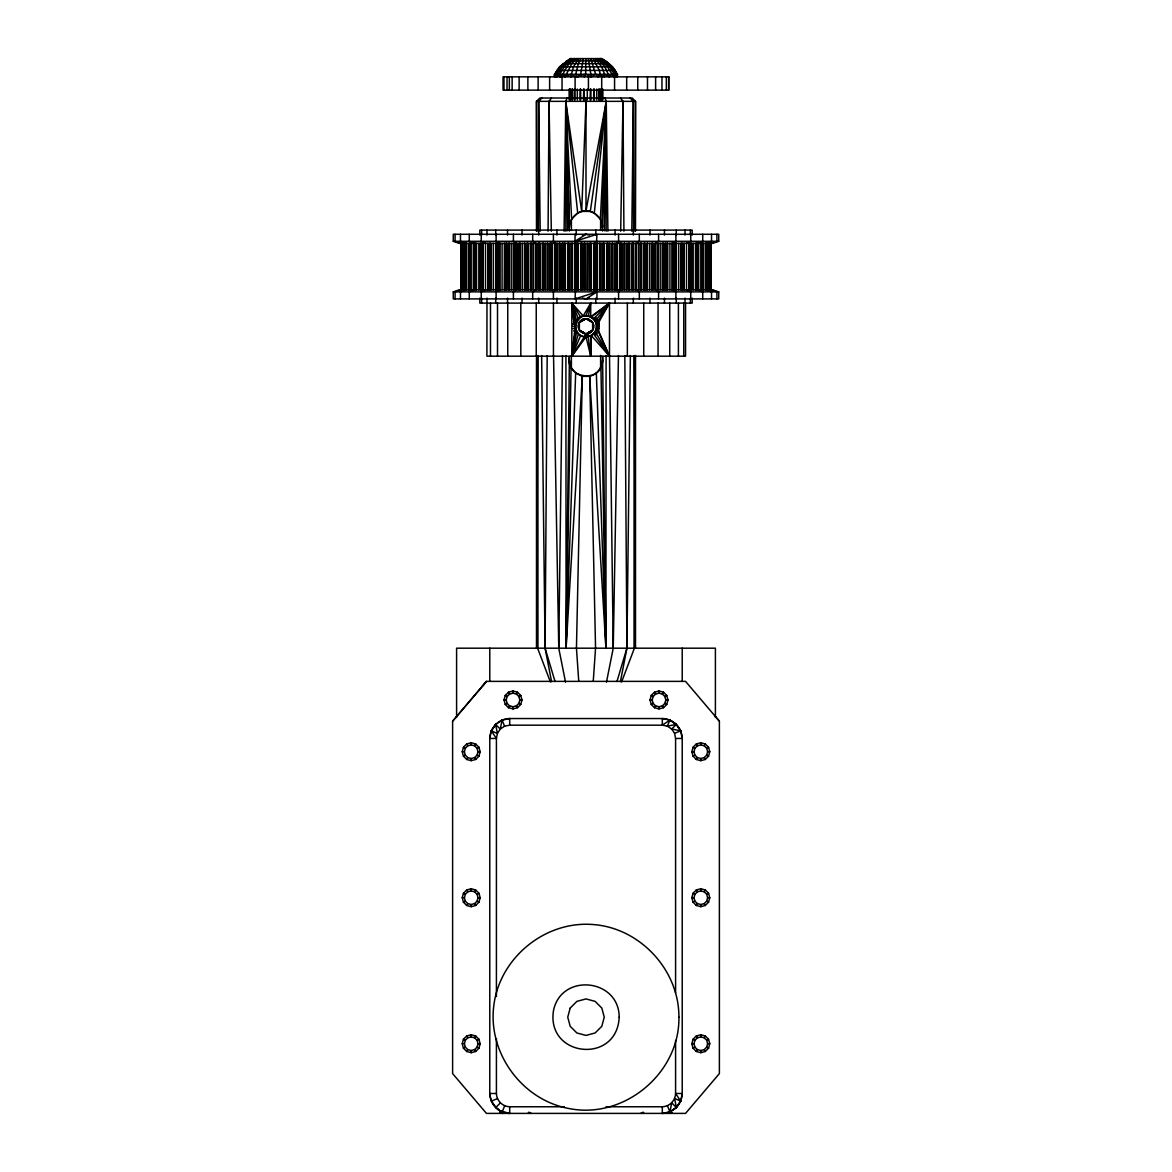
<?xml version="1.0" encoding="UTF-8"?>
<svg xmlns="http://www.w3.org/2000/svg" width="1172" height="1172" viewBox="0 0 1172 1172"><rect width="100%" height="100%" fill="white"/><g stroke="black" fill="none" stroke-linecap="round" stroke-linejoin="round"><path stroke-width="1.5" d="M602.584 99.884L602.584 89.028M596.343 373.135L605.909 648.189L602.584 356.522C603.448 365.239 598.467 374.088 589.692 376.344L605.909 648.189L606.085 355.555M606.158 231.192L606.246 101.349L604.899 98.023M550.4 681.957L537.596 648.189L538.168 355.555M538.417 231.192L538.666 101.349L541.816 98.023M569.651 99.884L569.87 89.028M588.71 332.423L586 333.991L586 336.891L590.732 356.185L591.318 335.558C610.114 322.051 577.195 303.958 575.247 326.314L571.833 356.185L586 336.891L587.421 333.156L592.636 330.152C597.925 321.817 583.934 313.744 579.364 322.49C574.075 330.826 588.066 338.898 592.636 330.152L592.636 322.49L586 318.652L579.364 322.49L579.364 330.152L586 333.991L589.106 333.317L588.71 332.423L592.636 330.152L586 333.991L584.183 336.584C567.16 333.668 579.525 307.167 592.695 318.33C598.174 322.637 597.354 332.057 591.215 335.339C571.804 344.319 573.694 312.572 571.833 303.094L583.202 315.927L590.732 303.094L590.732 316.748L609.469 303.094L609.469 356.185L591.318 335.558L588.256 336.833L584.183 336.584M621.6 681.957L634.404 648.189L634.99 355.555M635.239 231.192L635.502 101.349L632.206 98.023L539.794 98.023L536.498 101.349L536.498 231.192M602.511 99.884L602.54 89.028M570.339 58.6L559.689 66.833L554.664 74.334L554.532 76.854L554.546 74.334L559.571 66.833L570.266 58.6L601.749 58.6L612.458 66.833L617.512 74.334L617.468 76.854C615.622 68.738 608.517 62.556 601.47 58.6C608.517 62.424 616.135 68.606 617.468 76.854M580.843 58.6L578.397 63.64L575.686 74.334L570.72 76.854L570.735 74.334L564.977 76.854L563.029 74.334L564.699 70.423L569.05 63.64L574.514 58.6M547.178 355.555L545.083 648.189L551.587 681.665M548.071 231.192L549.009 101.349L551.47 98.023M575.686 74.334L577.239 76.854L584.213 74.334L584.198 76.854L585.648 74.334L585.824 58.6M600.826 99.884L600.899 89.028M574.368 99.884L574.47 89.028M565.519 682.133L558.766 648.189L562.501 355.555M564.098 231.192L565.754 101.349L567.102 98.023M572.039 99.884L572.185 89.028M569.416 360.17L571.057 367.363L575.657 373.135L582.308 376.344L566.091 648.189L569.416 356.522C564.626 379.274 602.95 383.683 602.584 360.17M593.633 99.884L593.764 89.028M630.36 355.555L626.917 648.189L620.413 681.665M631.811 231.192L633.334 101.349L630.184 98.023M583.524 99.884L583.671 89.028M604.415 230.752L606.246 101.349L586 210.843C575.54 210.755 567.79 221.054 569.416 231.074M643.032 1113.4L643.047 1112.36L641.948 1113.4M565.915 355.555L566.091 648.189L571.057 367.363M606.481 682.133L613.234 648.189L618.464 355.555M620.677 231.192L622.991 101.349L620.53 98.023M598.745 99.884L598.951 89.028M579.92 99.884L580.184 89.028M590.117 99.884L590.41 89.028M602.584 231.074L602.012 223.12L606.246 101.349L590.307 211.414L594.292 213.07L600.372 219.135L606.246 101.349L607.902 231.192M566.091 648.189L575.657 373.135M586 101.349L581.693 211.414L577.708 213.07L571.628 219.135L565.754 101.349L581.693 211.414L590.307 211.414M593.266 680.976L595.552 648.189L589.692 376.344L582.308 376.344L576.448 648.189L578.734 680.976M595.801 329.889L598.467 330.856L599.273 326.314L598.467 321.787L595.801 322.754M594.292 213.07L606.246 101.349L602.584 227.441C602.76 218.534 594.805 210.872 586 210.843L586 98.023M570.72 76.854L573.445 66.833L578.529 58.6M565.842 231.192L565.754 101.349L569.416 227.441L565.754 101.349L577.708 213.07M575.613 329.112L571.833 356.185L584.315 336.95M595.332 58.6L601.661 66.833L604.664 74.334L604.225 76.854L604.195 74.334L598.042 76.854L595.654 74.334L590.82 58.6M588.432 315.839L590.732 303.094L586 315.561M675.585 1040.414L675.585 1093.491C675.453 1100.611 669.446 1106.617 662.312 1106.764L662.312 1113.4C673.006 1113.166 682.016 1104.185 682.221 1093.491L682.221 738.448C682.001 727.753 673.021 718.744 662.312 718.539L509.688 718.539C498.964 718.729 489.999 727.739 489.779 738.448L489.779 1093.491C490.057 1104.097 498.847 1113.488 509.688 1113.4L509.688 1106.764C502.554 1106.632 496.547 1100.611 496.415 1093.491L496.415 1038.582M576.683 331.705L571.833 356.185L580.623 335.632M680.683 1101.094L674.618 1098.486L676.39 1107.555L680.683 1101.094L675.585 1093.491L682.221 1093.491L680.683 1101.094L676.39 1107.555L669.93 1111.876L671.746 1102.837L676.39 1107.555L669.93 1111.876L662.312 1113.4L665.315 1112.814M571.687 58.6L561.959 66.833L556.861 76.854L556.934 74.334L554.913 76.854L554.664 74.334M495.61 724.384L491.317 730.845L489.779 738.448L496.415 738.448L497.382 733.452L495.61 724.384L502.07 720.062L509.688 718.539L509.688 725.175L504.575 726.186L500.254 729.101L497.382 733.452L491.317 730.845L495.61 724.369L500.254 729.101L502.07 720.062L504.575 726.186M575.525 289.821L575.042 298.904L596.958 291.872L596.475 289.821M596.475 243.366L596.958 234.283L575.042 241.3L575.525 243.366M462.237 751.721L463.438 747.238L466.705 743.956L471.188 742.755L475.671 743.956L478.952 747.238L480.154 751.721L478.952 756.189L475.671 759.471L471.188 760.672L466.705 759.471L463.438 756.189L462.237 751.721L464.39 751.721L465.299 748.307L467.789 745.817L471.188 744.909L474.587 745.817L477.077 748.307L477.986 751.721L477.077 755.12L474.587 757.61L471.188 758.518L467.789 757.61L465.299 755.12L464.39 751.721M504.033 699.948L505.235 695.465L508.516 692.198L512.999 690.997L517.482 692.198L520.764 695.465L521.965 699.948L520.764 704.431L517.482 707.712L512.999 708.913L508.516 707.712L505.235 704.431L504.033 699.948L506.201 699.948L507.11 703.347L509.6 705.837L512.999 706.76L516.398 705.837L518.888 703.347L519.797 699.948L518.888 696.549L516.398 694.058L512.999 693.15L509.6 694.058L507.11 696.549L506.201 699.948M462.237 897.723L463.438 893.24L466.705 889.958L471.188 888.757L475.671 889.958L478.952 893.24L480.154 897.723L478.952 902.191L475.671 905.473L471.188 906.674L466.705 905.473L463.438 902.191L462.237 897.723L464.39 897.723L465.299 894.309L467.789 891.819L471.188 890.91L474.587 891.819L477.077 894.309L477.986 897.723L477.077 901.122L474.587 903.612L471.188 904.52L467.789 903.612L465.299 901.122L464.39 897.723M462.237 1043.725L463.438 1039.242L466.705 1035.96L471.188 1034.759L475.671 1035.96L478.952 1039.242L480.154 1043.725L478.952 1048.193L475.671 1051.474L471.188 1052.676L466.705 1051.474L463.438 1048.193L462.237 1043.725L464.39 1043.725L465.299 1047.123L467.789 1049.614L471.188 1050.522L474.587 1049.614L477.077 1047.123L477.986 1043.725L477.077 1040.311L474.587 1037.821L471.188 1036.912L467.789 1037.821L465.299 1040.311L464.39 1043.725M650.035 699.948L651.236 695.465L654.518 692.198L659.001 690.997L663.484 692.198L666.765 695.465L667.967 699.948L666.765 704.431L663.484 707.712L659.001 708.913L654.518 707.712L651.236 704.431L650.035 699.948L652.203 699.948L653.112 703.347L655.602 705.837L659.001 706.76L662.4 705.837L664.89 703.347L665.799 699.948L664.89 696.549L662.4 694.058L659.001 693.15L655.602 694.058L653.112 696.549L652.203 699.948M691.846 751.721L693.048 747.238L696.329 743.956L700.812 742.755L705.295 743.956L708.562 747.238L709.763 751.721L708.562 756.189L705.295 759.471L700.812 760.672L696.329 759.471L693.048 756.189L691.846 751.721L694.014 751.721L694.923 748.307L697.413 745.817L700.812 744.909L704.211 745.817L706.701 748.307L707.61 751.721L706.701 755.12L704.211 757.61L700.812 758.518L697.413 757.61L694.923 755.12L694.014 751.721M691.846 897.723L693.048 893.24L696.329 889.958L700.812 888.757L705.295 889.958L708.562 893.24L709.763 897.723L708.562 902.191L705.295 905.473L700.812 906.674L696.329 905.473L693.048 902.191L691.846 897.723L694.014 897.723L694.923 894.309L697.413 891.819L700.812 890.91L704.211 891.819L706.701 894.309L707.61 897.723L706.701 901.122L704.211 903.612L700.812 904.52L697.413 903.612L694.923 901.122L694.014 897.723M691.846 1043.725L693.048 1039.242L696.329 1035.96L700.812 1034.759L705.295 1035.96L708.562 1039.242L709.763 1043.725L708.562 1048.193L705.295 1051.474L700.812 1052.676L696.329 1051.474L693.048 1048.193L691.846 1043.725L694.014 1043.725L694.923 1047.123L697.413 1049.614L700.812 1050.522L704.211 1049.614L706.701 1047.123L707.61 1043.725L706.701 1040.311L704.211 1037.821L700.812 1036.912L697.413 1037.821L694.923 1040.311L694.014 1043.725M554.913 76.854L560.494 66.833L570.808 58.6M583.304 58.6L580.609 74.334L577.239 76.854M578.397 333.932L571.833 356.185L571.833 303.094L580.623 316.997M598.877 58.6L607.609 66.833L613.571 76.854L614.333 74.334L609.792 66.833L600.167 58.6M616.955 681.518L626.917 648.189L624.822 355.555M617.248 74.334L616.282 76.854L616.179 74.334L611.345 66.833L601.09 58.6M504.693 1105.782L502.187 1111.935C494.481 1108.756 490.541 1101.49 489.779 1093.491L496.415 1093.491M569.973 223.134L571.086 220.468M669.93 720.077L662.312 725.175L662.312 718.539L669.93 720.077L676.376 724.369L667.308 726.142L671.659 729.013L674.574 733.335L675.585 738.448L682.221 738.448L680.712 730.83L676.376 724.369L669.93 720.077L667.308 726.142L662.312 725.175L509.688 725.175M582.894 333.317L583.29 332.423L579.364 330.152M589.106 319.311L588.71 320.22L592.636 322.49M591.377 316.997L609.469 303.094L596.577 326.329L609.469 356.185L593.603 333.932M555.191 74.334L557.418 70.423M466.705 759.471L467.789 757.61M474.587 745.817L475.671 743.956M508.516 707.712L509.6 705.837M516.398 694.058L517.482 692.198M466.705 905.473L467.789 903.612M474.587 891.819L475.671 889.958M654.518 707.712L655.602 705.837M662.4 694.058L663.484 692.198M466.705 1051.474L467.789 1049.614M474.587 1037.821L475.671 1035.96M696.329 759.471L697.413 757.61M704.211 745.817L705.295 743.956M696.329 905.473L697.413 903.612M704.211 891.819L705.295 889.958M696.329 1051.474L697.413 1049.614M704.211 1037.821L705.295 1035.96M596.387 323.531L609.469 303.094L593.603 318.711M564.977 76.854L571.819 63.64L576.39 58.6M595.317 320.938L609.469 303.094M452.612 721.19L486.453 681.372L685.547 681.372L719.388 721.19L719.388 1073.581L685.547 1113.4L486.453 1113.4L452.612 1073.581L452.612 721.19L486.614 681.372L482.366 686.177M604.664 74.334L609.484 76.854L611.74 74.334M598.042 76.854L600.342 74.334L599.302 70.423L593.178 58.6M527.971 1113.4L528.953 1112.36L530.052 1113.4M560.128 66.833L570.588 58.6M495.668 1107.628L500.341 1102.925M676.376 724.369L671.659 729.013L680.698 730.83L677.372 725.834M613.571 76.854L616.179 74.334M557.374 74.334L560.275 76.854L563.029 74.334M580.287 331.427L586 333.991M591.713 321.216L586 318.652L579.364 322.49M535.077 289.821L532.689 291.872L532.689 298.904M636.923 243.366L639.311 241.3L639.311 234.283M593.984 319.619L596.167 317.788L592.695 318.33M565.461 62.717L567.688 60.871M572.932 58.6L564.054 66.833L559.864 74.334L560.275 76.854M589.457 235.103L586 234.283L575.042 241.3L575.042 234.283M582.543 298.084L586 298.904L596.958 291.872L596.958 298.904M513.409 234.283L513.409 241.3L516.676 243.366L516.662 289.821L513.409 291.872L513.409 298.904M568.903 60.124L571.321 58.6M582.074 320.923L580.287 321.216L582.074 320.923L581.488 320.132M584.579 319.473L583.29 320.22L582.894 319.311L584.432 318.828M589.926 331.72L591.713 331.427L589.926 331.72L590.512 332.511M574.5 332.951L576.976 331.53M595.024 321.113L597.5 319.678M505.235 704.431L507.11 703.347M518.888 696.549L520.764 695.465M463.438 756.189L465.299 755.12M477.077 748.307L478.952 747.238M651.236 704.431L653.112 703.347M664.89 696.549L666.765 695.465M693.048 756.189L694.923 755.12M706.701 748.307L708.562 747.238M463.438 902.191L465.299 901.122M477.077 894.309L478.952 893.24M693.048 902.191L694.923 901.122M706.701 894.309L708.562 893.24M463.438 1048.193L465.299 1047.123M477.077 1040.311L478.952 1039.242M693.048 1048.193L694.923 1047.123M706.701 1040.311L708.562 1039.242M585.648 74.334L591.259 76.854L595.654 74.334M500.151 289.821L496.108 291.872L496.108 298.904M671.849 243.366L675.892 241.3L675.892 234.283M485.97 289.821L481.253 291.872L481.253 298.904M686.03 243.366L690.748 241.3L690.748 234.283M497.426 1098.603L491.302 1101.153L494.862 1105.87M674.574 733.335L680.698 730.83M474.528 289.821L469.269 291.872L469.269 298.904M697.472 243.366L702.731 241.3L702.731 234.283M466.119 289.821L460.464 291.872L460.464 298.904M705.881 243.366L711.536 241.3L711.536 234.283M573.533 330.856L576.199 329.889M460.977 289.821L455.088 291.872L455.088 298.904M711.023 243.366L716.912 241.3L716.912 234.283M453.271 291.872L459.248 289.821L712.752 289.821L718.729 291.872L718.729 298.904L453.271 298.904L453.271 291.872L718.729 291.872M718.729 241.3L712.752 243.366L459.248 243.366L453.271 241.3L453.271 234.283L718.729 234.283L718.729 241.3L453.271 241.3M582.543 235.103L586 234.283M586 298.904L589.457 298.084M668.948 1113.4L672.347 1112.726M596.27 324.512L599.068 324.014M572.932 328.629L575.73 328.131M578.382 327.135L579.364 327.017M592.636 325.611L593.618 325.508M566.354 60.871L605.66 60.871M562.765 63.64L609.25 63.64M559.571 66.833L612.458 66.833M556.803 70.423L615.227 70.423M617.512 74.334L554.517 74.334L554.532 76.854M572.727 326.314L575.584 326.314M596.416 326.314L599.273 326.314M519.797 699.948L521.965 699.948M665.799 699.948L667.967 699.948M477.986 751.721L480.154 751.721M707.61 751.721L709.763 751.721M477.986 897.723L480.154 897.723M707.61 897.723L709.763 897.723M477.986 1043.725L480.154 1043.725M707.61 1043.725L709.763 1043.725M509.688 1106.764L564.201 1106.764M605.983 1106.764L662.312 1106.764M578.382 325.508L579.364 325.611M592.636 327.017L593.618 327.135M572.932 324.014L575.73 324.512M596.27 328.131L599.068 328.629M509.688 1113.4L499.726 1110.734L497.294 1108.302M499.653 1112.726L503.052 1113.4M711.023 289.821L716.912 291.872L716.912 298.904M460.977 243.366L455.088 241.3L455.088 234.283M705.881 289.821L711.536 291.872L711.536 298.904M466.119 243.366L460.464 241.3L460.464 234.283M573.533 321.787L576.199 322.754M697.472 289.821L702.731 291.872L702.731 298.904M474.528 243.366L469.269 241.3L469.269 234.283M686.03 289.821L690.748 291.872L690.748 298.904M485.97 243.366L481.253 241.3L481.253 234.283M599.742 58.6L602.891 60.124M671.849 289.821L675.892 291.872L675.892 298.904M500.151 243.366L496.108 241.3L496.108 234.283M651.236 695.465L653.112 696.549M664.89 703.347L666.765 704.431M693.048 747.238L694.923 748.307M706.701 755.12L708.562 756.189M505.235 695.465L507.11 696.549M518.888 703.347L520.764 704.431M463.438 747.238L465.299 748.307M477.077 755.12L478.952 756.189M693.048 893.24L694.923 894.309M706.701 901.122L708.562 902.191M463.438 893.24L465.299 894.309M477.077 901.122L478.952 902.191M693.048 1039.242L694.923 1040.311M706.701 1047.123L708.562 1048.193M463.438 1039.242L465.299 1040.311M477.077 1047.123L478.952 1048.193M574.5 319.678L576.976 321.113M595.024 331.53L597.5 332.951M600.562 58.6L603.17 60.124L600.797 58.6M597.251 58.6L604.884 66.833L609.484 76.854M593.984 333.009L596.167 334.855M636.923 289.821L639.311 291.872L639.311 298.904M535.077 243.366L532.689 241.3L532.689 234.283M644.029 1113.4L643.047 1112.36L640.747 1113.4M714.7 715.696L719.388 721.19M491.317 730.845L496.415 738.448L496.415 996.493M595.317 331.705L609.469 356.185L596.665 327.735M696.329 743.956L697.413 745.817M704.211 757.61L705.295 759.471M654.518 692.198L655.602 694.058M662.4 705.837L663.484 707.712M696.329 889.958L697.413 891.819M704.211 903.612L705.295 905.473M508.516 692.198L509.6 694.058M516.398 705.837L517.482 707.712M696.329 1035.96L697.413 1037.821M704.211 1049.614L705.295 1051.474M466.705 743.956L467.789 745.817M474.587 757.61L475.671 759.471M466.705 889.958L467.789 891.819M474.587 903.612L475.671 905.473M466.705 1035.96L467.789 1037.821M474.587 1049.614L475.671 1051.474M575.613 323.545L571.833 303.094L578.397 318.711M600.914 220.468L602.012 223.12M667.425 1105.738L669.93 1111.876M555.045 681.518L545.083 648.189L541.64 355.555M571.833 303.094L576.683 320.938M588.359 58.6L591.259 76.854M588.256 336.833L590.732 356.185L590.732 335.983M587.568 333.815L587.817 336.584M584.11 89.028L584.403 99.884M594.145 89.028L594.38 99.884M574.807 89.028L575.027 99.884M600.943 367.363L605.909 648.189M549.009 101.349L551.323 231.192M553.536 355.555L558.766 648.189M565.754 101.349L567.585 230.752M528.968 1113.4L528.953 1112.36L531.253 1113.4M609.499 355.555L613.234 648.189M590.835 89.028L590.981 99.884M580.594 89.028L580.726 99.884M538.666 101.349L540.189 231.192M601.06 89.028L601.163 99.884M622.991 101.349L623.929 231.192M599.244 89.028L599.317 99.884M572.405 89.028L572.493 99.884M569.46 89.028L569.489 99.884M633.334 101.349L633.583 231.192M633.832 355.555L634.404 648.189M536.761 231.192L536.498 101.349L635.502 101.349L635.502 231.192M537.01 355.555L537.596 648.189M602.349 99.884L602.13 89.028M569.416 89.028L569.416 99.884M715.403 717.484L715.403 648.189L456.597 648.189L456.597 717.484M710.672 243.366L710.672 289.821M710.305 243.366L710.305 289.821M709.705 243.366L709.807 289.821M709.661 243.366L709.661 289.821M709.324 243.366L709.324 289.821M709.119 243.366L709.119 289.821M708.723 243.366L708.723 289.821M708.196 243.366L708.196 289.821M707.126 243.366L707.112 289.821M706.906 243.366L706.906 289.821M706.511 243.366L706.482 289.821M706.233 243.366L706.233 289.821M705.793 243.366L705.793 289.821M705.251 243.366L705.251 289.821M703.259 243.366L703.185 289.821M703.097 243.366L702.951 289.821M702.731 243.366L702.731 289.821M702.321 243.366L702.321 289.821M702.013 243.366L702.013 289.821M701.545 243.366L701.545 289.821M701.003 243.366L701.003 289.821M700.812 742.755L700.812 744.909M700.812 758.518L700.812 760.672M700.812 888.757L700.812 890.91M700.812 904.52L700.812 906.674M700.812 1034.759L700.812 1036.912M700.812 1050.522L700.812 1052.676M698.688 243.366L698.688 289.821M697.999 243.366L698.102 289.821M697.97 243.366L697.97 289.821M696.886 243.366L696.886 289.821M696.534 243.366L696.534 289.821M696.036 243.366L696.036 289.821M695.479 243.366L695.479 289.821M693.179 243.366L693.179 289.821M692.183 235.074L692.183 230.093L479.817 230.093L479.817 235.074M692.183 298.113L692.183 303.094L479.817 303.094L479.817 298.113M691.729 243.366L691.67 289.821M691.539 243.366L691.407 289.821M690.381 230.093L690.381 235.074M690.22 243.366L690.22 289.821M690.381 298.113L690.381 303.094M689.825 243.366L689.825 289.821M689.312 243.366L689.312 289.821M688.77 243.366L688.77 289.821M686.499 243.366L686.499 289.821M685.547 303.094L685.547 356.185L486.907 356.185L486.981 298.113M685.019 230.093L685.019 235.074M685.019 298.113L685.019 303.094M684.199 243.366L684.184 289.821M683.95 243.366L683.979 289.821M683.745 303.094L683.745 356.185M682.426 243.366L682.426 289.821M682.221 648.189L682.221 681.005M682.001 243.366L682.001 289.821M681.459 243.366L681.459 289.821M680.932 243.366L680.932 289.821M678.72 243.366L678.72 289.821M678.412 303.094L678.412 356.185M676.273 230.093L676.273 235.074M676.39 243.366L676.39 289.821M676.273 298.113L676.273 303.094M676.156 243.366L676.156 289.821M675.966 243.366L675.966 289.821M675.57 289.821L675.643 243.366L675.277 289.821M675.585 738.448L675.585 992.831M674.559 243.366L674.559 289.821M673.578 243.366L673.578 289.821M673.109 243.366L673.109 289.821M672.567 243.366L672.567 289.821M672.054 243.366L672.054 289.821M669.915 243.366L669.915 289.821M669.739 303.094L669.739 356.185M668.611 76.854L668.611 90.127M667.615 243.366L667.615 289.821M667.381 243.366L667.381 289.821M667.161 243.366L667.161 289.821M666.326 76.854L666.326 90.127M665.637 243.366L665.637 289.821M664.465 230.093L664.465 235.074M664.465 298.113L664.465 303.094M663.762 243.366L663.762 289.821M663.264 243.366L663.264 289.821M662.722 243.366L662.722 289.821M662.224 243.366L662.224 289.821M661.96 76.854L661.96 90.127M660.202 243.366L660.202 289.821M659.001 690.997L659.001 693.15M659.001 706.76L659.001 708.913M658.591 234.283L658.591 241.3L655.324 243.366L655.338 289.821L658.591 291.872L658.591 298.904M657.946 243.366L657.946 289.821M658.049 303.094L658.049 356.185M657.697 243.366L657.697 289.821M657.477 243.366L657.477 289.821M655.617 76.854L655.617 90.127M655.5 243.366L655.602 289.821M655.177 243.366L655.119 289.821M653.097 243.366L653.097 289.821M652.584 243.366L652.584 289.821M652.042 243.366L652.042 289.821M651.573 243.366L651.573 289.821M649.991 230.093L649.991 235.074M649.991 298.113L649.991 303.094M649.669 243.366L649.669 289.821M647.486 76.854L647.486 90.127M647.486 243.366L647.486 289.821M647.252 243.366L647.252 289.821M647.017 243.366L647.017 289.821M644.996 243.366L644.996 289.821M644.292 243.366L644.263 289.821M643.853 243.366L643.853 289.821M643.736 303.094L643.736 356.185M641.699 243.366L641.699 289.821M641.172 243.366L641.172 289.821M640.63 243.366L640.63 289.821M640.19 243.366L640.19 289.821M638.447 243.366L638.447 289.821M637.758 76.854L637.758 90.127M636.367 243.366L636.367 289.821M636.118 243.366L636.118 289.821M635.869 243.366L635.869 289.821M635.502 355.555L635.502 648.189M633.554 243.366L633.759 289.821M633.334 230.093L633.334 235.074M633.407 243.366L633.407 289.821M633.334 298.113L633.334 303.094M632.734 243.366L632.675 289.821M632.397 243.366L632.397 289.821M631.942 243.366L631.942 289.821M629.686 243.366L629.686 289.821M629.144 243.366L629.144 289.821M628.632 243.366L628.632 289.821M628.221 243.366L628.221 289.821M627.357 303.094L627.357 356.185M626.683 76.854L626.683 90.127M626.639 243.366L626.639 289.821M624.676 243.366L624.676 289.821M624.442 243.366L624.442 289.821M624.193 243.366L624.193 289.821M621.98 243.366L621.98 289.821M621.6 243.366L621.761 289.821M620.735 243.366L620.735 289.821M620.34 243.366L620.457 289.821M620.017 243.366L620.017 289.821M619.534 243.366L619.534 289.821M618.582 234.283L618.582 241.3L617.117 243.366L617.205 289.821L618.582 291.872L618.582 298.904M616.648 243.366L616.648 289.821M616.15 243.366L616.15 289.821M615.783 243.366L615.783 289.821M615.066 230.093L615.066 235.074M615.066 298.113L615.066 303.094M614.567 76.854L614.567 90.127M614.392 243.366L614.392 289.821M612.56 243.366L612.56 289.821M612.341 243.366L612.341 289.821M612.092 243.366L612.092 289.821M609.821 243.366L609.821 289.821M609.411 243.366L609.587 289.821M608.327 243.366L608.327 289.821M607.799 243.366L607.799 289.821M607.638 243.366L607.638 289.821M607.257 243.366L607.257 289.821M606.759 243.366L606.759 289.821M604.371 243.366L604.371 289.821M603.829 243.366L603.829 289.821M603.346 243.366L603.346 289.821M603.023 243.366L603.023 289.821M601.837 243.366L601.837 289.821M601.705 76.854L601.705 90.127M600.606 219.56L600.606 230.43M600.606 355.365L600.606 368.052M600.167 243.366L600.167 289.821M599.947 243.366L599.947 289.821M599.698 243.366L599.698 289.821M597.398 243.366L597.398 289.821M597.149 243.366L597.149 289.821M596.958 243.366L596.958 289.821M596.768 89.028L596.768 99.884M595.801 230.093L595.801 235.074M595.801 298.113L595.801 303.094M595.654 243.366L595.654 289.821M594.907 243.366L594.907 289.821M594.687 243.366L594.687 289.821M594.277 243.366L594.277 289.821M593.75 243.366L593.75 289.821M591.333 243.366L591.333 289.821M590.805 243.366L590.805 289.821M590.351 243.366L590.351 289.821M590.087 243.366L590.087 289.821M589.106 243.366L589.106 289.821M588.432 76.854L588.432 90.127M587.612 243.366L587.406 289.821M587.289 89.028L587.289 99.884M587.157 243.366L587.157 289.821M584.843 243.366L584.843 289.821M584.594 243.366L584.594 289.821M584.389 243.366L584.389 289.821M582.894 243.366L582.894 289.821M581.913 243.366L581.913 289.821M581.649 243.366L581.649 289.821M581.195 243.366L581.195 289.821M580.667 243.366L580.667 289.821M578.25 243.366L578.25 289.821M577.723 243.366L577.723 289.821M577.313 89.028L577.313 99.884M577.313 243.366L577.313 289.821M577.093 243.366L577.093 289.821M576.199 230.093L576.199 235.074M576.346 243.366L576.346 289.821M576.199 298.113L576.199 303.094M575.1 76.854L575.1 90.127M575.042 243.366L575.042 289.821M574.851 243.366L574.851 289.821M574.602 243.366L574.602 289.821M572.302 243.366L572.302 289.821M572.053 243.366L572.053 289.821M571.833 243.366L571.833 289.821M571.394 219.56L571.394 230.43M571.394 355.365L571.394 368.052M570.661 89.028L570.661 99.884M570.163 243.366L570.163 289.821M568.977 243.366L568.977 289.821M568.654 243.366L568.654 289.821M568.171 243.366L568.171 289.821M567.629 243.366L567.629 289.821M565.241 243.366L565.241 289.821M564.743 243.366L564.743 289.821M564.362 243.366L564.201 289.821M563.673 243.366L563.673 289.821M562.589 243.366L562.589 289.821M562.413 243.366L562.413 289.821M562.047 76.854L562.047 90.127M562.179 243.366L562.179 289.821M559.908 243.366L559.908 289.821M559.659 243.366L559.659 289.821M559.44 243.366L559.44 289.821M557.608 243.366L557.608 289.821M556.934 230.093L556.934 235.074M556.934 298.113L556.934 303.094M556.217 243.366L556.217 289.821M555.85 243.366L555.85 289.821M555.352 243.366L555.352 289.821M553.448 303.094L553.448 356.185M553.418 234.283L553.418 241.3L554.883 243.366L554.796 289.821L553.418 291.872L553.418 298.904M552.466 243.366L552.466 289.821M551.983 243.366L551.983 289.821M551.66 243.366L551.543 289.821M551.265 243.366L551.265 289.821M550.4 243.366L550.4 289.821M550.239 243.366L550.239 289.821M550.02 243.366L550.02 289.821M549.624 76.854L549.624 90.127M547.807 243.366L547.807 289.821M547.558 243.366L547.558 289.821M547.324 243.366L547.324 289.821M545.361 243.366L545.361 289.821M543.779 243.366L543.779 289.821M543.369 243.366L543.369 289.821M542.856 243.366L542.856 289.821M542.314 243.366L542.314 289.821M540.058 243.366L540.058 289.821M539.603 243.366L539.603 289.821M538.666 230.093L538.666 235.074M538.593 243.366L538.593 289.821M538.666 298.113L538.666 303.094M538.446 243.366L538.446 289.821M538.124 76.854L538.124 90.127M538.241 243.366L538.241 289.821M536.498 355.555L536.498 648.189M536.131 243.366L536.131 289.821M536.234 303.094L536.234 356.185M535.882 243.366L535.882 289.821M535.633 243.366L535.633 289.821M533.553 243.366L533.553 289.821M531.81 243.366L531.81 289.821M531.37 243.366L531.37 289.821M530.828 243.366L530.828 289.821M530.301 243.366L530.301 289.821M528.147 243.366L528.147 289.821M527.883 76.854L527.883 90.127M527.737 243.366L527.708 289.821M527.503 243.366L527.503 289.821M527.297 243.366L527.18 289.821M527.004 243.366L527.004 289.821M524.983 243.366L524.983 289.821M524.748 243.366L524.748 289.821M524.514 243.366L524.514 289.821M522.331 243.366L522.331 289.821M522.009 230.093L522.009 235.074M522.009 298.113L522.009 303.094M520.808 303.094L520.808 356.185M520.427 243.366L520.427 289.821M519.958 243.366L519.958 289.821M519.416 243.366L519.416 289.821M519.137 76.854L519.137 90.127M518.903 243.366L518.903 289.821M516.881 243.366L516.823 289.821M516.398 243.366L516.574 289.821M516.325 243.366L516.325 289.821M514.523 243.366L514.523 289.821M514.303 243.366L514.303 289.821M514.054 243.366L514.054 289.821M512.999 690.997L512.999 693.15M512.999 706.76L512.999 708.913M512.135 76.854L512.135 90.127M511.798 243.366L511.798 289.821M509.776 243.366L509.776 289.821M509.337 76.854L509.337 90.127M509.278 243.366L509.278 289.821M508.736 243.366L508.736 289.821M508.238 243.366L508.238 289.821M507.754 303.094L507.754 356.185M507.535 230.093L507.535 235.074M507.535 298.113L507.535 303.094M507.037 76.854L507.037 90.127M506.773 243.366L506.553 289.821M506.363 243.366L506.363 289.821M506.011 243.366L505.908 289.821M504.839 243.366L504.619 289.821M504.385 243.366L504.385 289.821M503.975 76.854L503.975 90.127M502.085 243.366L502.085 289.821M499.946 243.366L499.946 289.821M499.433 243.366L499.433 289.821M498.891 243.366L498.891 289.821M498.422 243.366L498.422 289.821M497.441 243.366L497.441 289.821M497.514 303.094L497.514 356.185M496.723 243.366L496.723 289.821M496.357 243.366L496.532 289.821M496.034 243.366L495.844 289.821M495.727 230.093L495.727 235.074M495.61 243.366L495.61 289.821M495.727 298.113L495.727 303.094M493.28 243.366L493.28 289.821M491.068 243.366L491.068 289.821M490.541 243.366L490.541 289.821M490.482 303.094L490.482 356.185M489.999 243.366L489.999 289.821M489.779 648.189L489.779 681.005M489.574 243.366L489.574 289.821M488.021 243.366L488.05 289.821M487.816 243.366L487.801 289.821M486.981 230.093L486.981 235.074M485.501 243.366L485.501 289.821M483.23 243.366L483.23 289.821M482.688 243.366L482.688 289.821M482.175 243.366L482.175 289.821M481.78 243.366L481.78 289.821M481.619 230.093L481.619 235.074M481.619 298.113L481.619 303.094M480.461 243.366L480.593 289.821M480.33 243.366L480.271 289.821M478.821 243.366L478.821 289.821M476.521 243.366L476.521 289.821M475.964 243.366L475.964 289.821M475.466 243.366L475.466 289.821M475.114 243.366L475.114 289.821M473.898 243.366L474.001 289.821M473.312 243.366L473.312 289.821M471.188 742.755L471.188 744.909M471.188 758.518L471.188 760.672M471.188 888.757L471.188 890.91M471.188 904.52L471.188 906.674M471.188 1034.759L471.188 1036.912M471.188 1050.522L471.188 1052.676M470.998 243.366L470.998 289.821M470.455 243.366L470.455 289.821M469.987 243.366L469.987 289.821M469.679 243.366L469.679 289.821M469.269 243.366L469.269 289.821M469.049 289.821L469.049 243.366L468.815 289.821M466.749 243.366L466.749 289.821M466.207 243.366L466.207 289.821M465.767 243.366L465.767 289.821M465.518 243.366L465.489 289.821M465.094 243.366L465.094 289.821M464.874 243.366L464.888 289.821M463.804 243.366L463.804 289.821M463.277 243.366L463.277 289.821M462.881 243.366L462.881 289.821M462.676 243.366L462.676 289.821M462.193 243.366L462.339 289.821M461.695 243.366L461.695 289.821M678.91 1017.179C679.848 1073.406 623.65 1119.89 568.596 1108.434C521.789 1099.746 487.625 1052.72 493.822 1005.532C499.55 958.271 544.335 921.221 591.831 924.444C639.355 927.198 679.145 969.566 678.91 1017.179M584.579 333.156L583.29 332.423L584.579 333.156M587.568 318.828L588.71 320.22L587.568 318.828M619.182 1017.179C617.117 1064.777 545.669 1057.261 553.55 1010.279C561.593 972.54 619.153 978.591 619.182 1017.179M570.193 1008.052L567.746 1017.179L570.193 1026.291L576.873 1032.972L586 1035.418L595.127 1032.972L601.807 1026.291L604.254 1017.179L601.807 1008.052L595.127 1001.371L586 998.925L576.873 1001.371L570.193 1008.052M668.758 76.854L503.052 76.854L503.052 90.127L668.758 90.127L668.758 76.854M710.95 289.821L710.95 243.366L710.818 289.821M666.092 289.821L666.092 243.366L665.989 289.821M665.286 289.821L665.3 243.366L665.227 289.821M644.82 289.821L644.82 243.366L644.703 289.821M539.325 289.821L539.325 243.366L539.267 289.821M461.153 289.821L461.153 243.366L461.05 289.821"/></g></svg>
